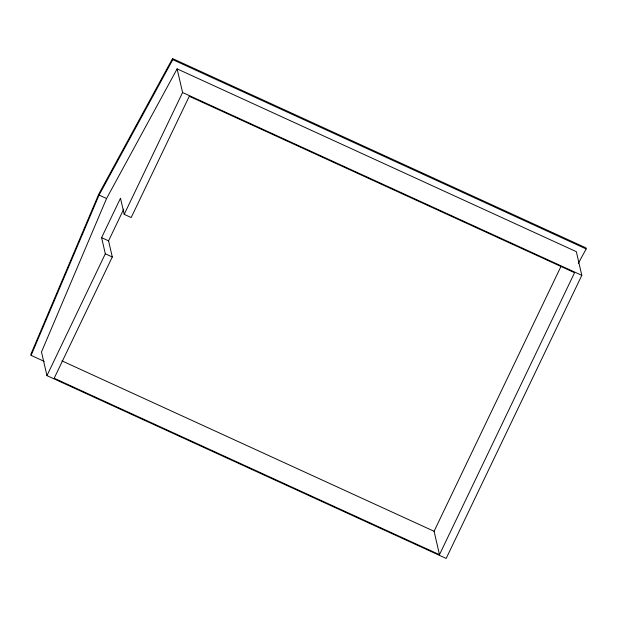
<?xml version="1.0" encoding="UTF-8"?>
<svg xmlns="http://www.w3.org/2000/svg" width="617" height="617" viewBox="0 0 617 617"><rect width="100%" height="100%" fill="white"/><g stroke="black" fill="none" stroke-linecap="round" stroke-linejoin="round"><path stroke-width="0.93" d="M44.239 361.4L31.105 355.384L99.075 195.088L172.783 59.656L172.529 58.561L585.895 247.849L586.15 248.944L578.322 263.336M106.556 198.52L41.493 351.968L46.954 375.622L446.176 558.439L581.808 275.336L576.347 251.682L177.118 68.865L106.556 198.52L99.075 195.088M46.954 375.622L105.322 253.788L101.597 237.645L120.485 198.211L124.21 214.354L131.174 217.546L189.28 96.275L574.574 272.706L439.481 554.683L54.188 378.244L112.286 256.981L108.561 240.838L123.755 209.117M124.21 214.354L182.578 92.519L177.118 68.865M439.481 554.683L434.083 531.283L560.861 266.667M172.529 58.561L98.82 194L30.85 354.297L31.105 355.384M172.783 59.656L586.15 248.944M182.578 92.519L581.808 275.336M101.597 237.645L108.561 240.838M105.322 253.788L112.286 256.981M61.924 360.868L434.083 531.283"/></g></svg>
